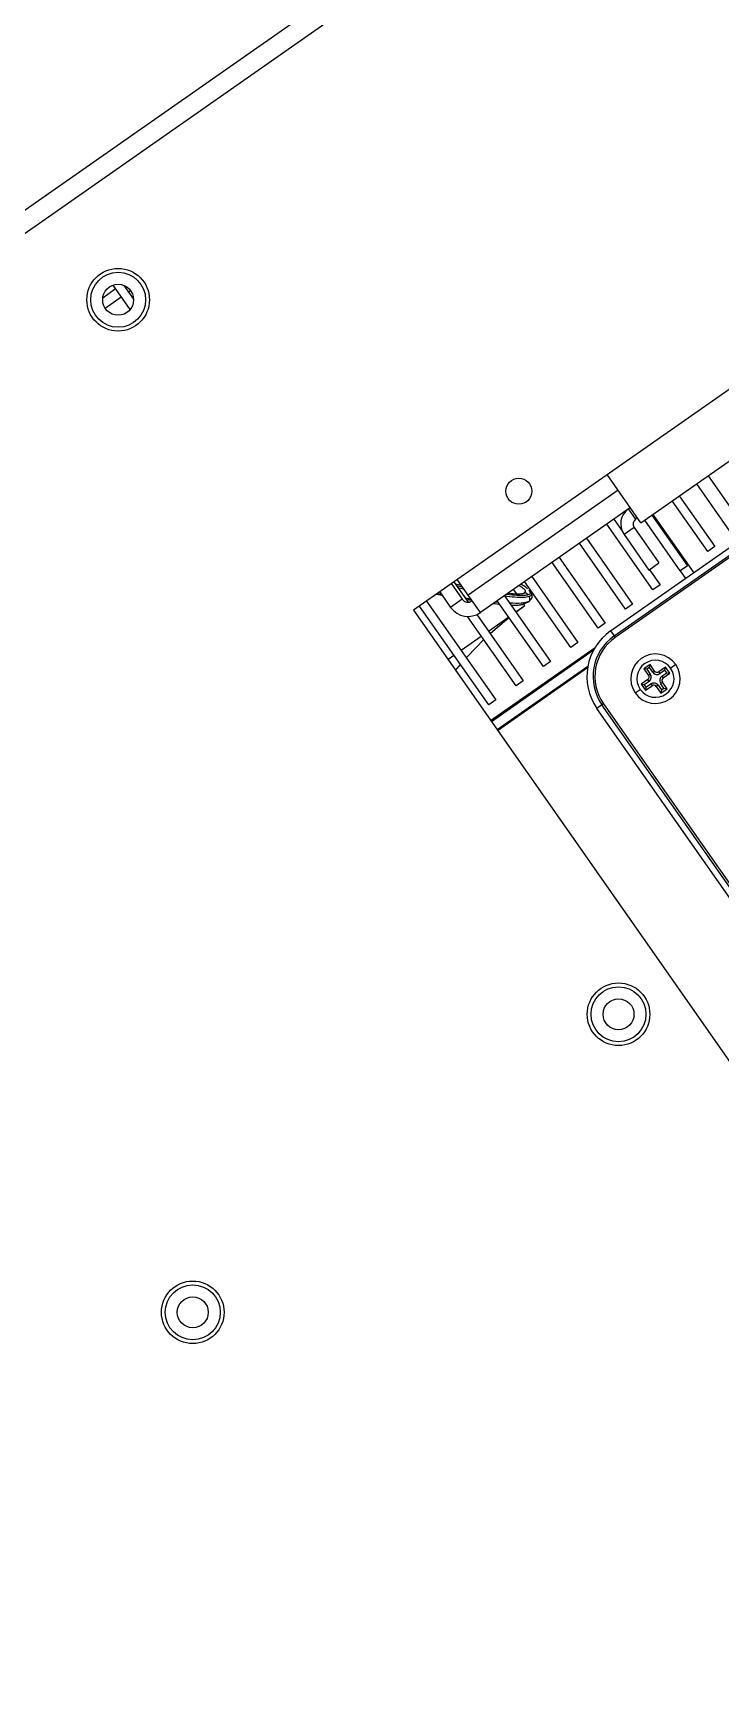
# Model space of a CAD drawing. Header units: millimetres. Extents: x 152904052 to 153933663, y 538271515 to 539240469.
# Drawn here: x 153467181.9 to 153467293, y 538579864.4 to 538580132.3 of the extents above; entities that cross this region are included whole.
import ezdxf

# ---------------------------------------------------------------- set-up
doc = ezdxf.new("R2010")
doc.units = ezdxf.units.MM
doc.layers.add('POWR', color=5, linetype='Continuous')

msp = doc.modelspace()

# ---------------------------------------------------------------- linework, layer by layer
at = {"layer": 'POWR', "color": 7}
for p, q in [((153467520.96, 538580342.07), (153466676.41, 538579750.72)), ((153467522.74, 538580339.53), (153466678.19, 538579748.18)), ((153467572.83, 538580269.74), (153467243.36, 538580039.05)), ((153467280.14, 538580053.21), (153467501.32, 538580208.07)), ((153467193.16, 538580089.59), (153467195.23, 538580091.05)), ((153467193.53, 538580087.9), (153467196.15, 538580089.74)), ((153467197.59, 538580087.69), (153467194.83, 538580091.62)), ((153467196.58, 538580091.57), (153467198.13, 538580089.35)), ((153467197.3, 538580090.54), (153467197.62, 538580090.77)), ((153467275.23, 538580035.73), (153467321.92, 538580068.42)), ((153467275.81, 538580034.91), (153467322.5, 538580067.6)), ((153467322.67, 538580067.36), (153467275.98, 538580034.66)), ((153467280.14, 538580053.21), (153467274.7, 538580060.99)), ((153467291, 538580060.81), (153467297.59, 538580051.39)), ((153467276.45, 538580058.49), (153467252.2, 538580041.51)), ((153467286.33, 538580057.54), (153467292.07, 538580049.35)), ((153467289.11, 538580059.49), (153467295.71, 538580050.07)), ((153467278.42, 538580055.66), (153467254.18, 538580038.69)), ((153467279.28, 538580053.82), (153467278.14, 538580055.46)), ((153467290.92, 538580048.54), (153467285.18, 538580056.73)), ((153467282.07, 538580042.35), (153467274.61, 538580053)), ((153467275.76, 538580053.8), (153467277.04, 538580051.97)), ((153467279.04, 538580052.43), (153467277.4, 538580051.28)), ((153467279.04, 538580052.43), (153467283.05, 538580046.7)), ((153467279.57, 538580054.03), (153467279.28, 538580053.82)), ((153467286.49, 538580045.45), (153467280.76, 538580053.64)), ((153467281.91, 538580054.44), (153467287.64, 538580046.25)), ((153467282.07, 538580054.55), (153467288.67, 538580045.13)), ((153467277.65, 538580039.25), (153467270.19, 538580049.9)), ((153467271.34, 538580050.7), (153467278.79, 538580040.05)), ((153467277.4, 538580051.28), (153467281.42, 538580045.55)), ((153467273.22, 538580036.15), (153467265.77, 538580046.8)), ((153467266.91, 538580047.61), (153467274.37, 538580036.96)), ((153467281.42, 538580045.55), (153467283.05, 538580046.7)), ((153467292.07, 538580049.35), (153467290.92, 538580048.54)), ((153467252.2, 538580041.51), (153467250.45, 538580044.01)), ((153467262.49, 538580044.51), (153467269.95, 538580033.86)), ((153467281.5, 538580045.61), (153467283.22, 538580043.15)), ((153467287.64, 538580046.25), (153467286.49, 538580045.45)), ((153467286.49, 538580045.45), (153467287.36, 538580044.22)), ((153467248.03, 538580041.45), (153467247.05, 538580041.63)), ((153467247.91, 538580041.62), (153467247.21, 538580041.75)), ((153467247.62, 538580042.03), (153467249.37, 538580039.53)), ((153467249.51, 538580043.35), (153467251.26, 538580040.85)), ((153467249.92, 538580043.64), (153467252.21, 538580040.36)), ((153467250.15, 538580043.31), (153467251.07, 538580043.12)), ((153467250.34, 538580043.04), (153467251.26, 538580042.85)), ((153467251.54, 538580042.45), (153467250.63, 538580042.61)), ((153467254.18, 538580038.69), (153467252.2, 538580041.51)), ((153467258.07, 538580041.41), (153467265.52, 538580030.76)), ((153467260.07, 538580041.69), (153467259.54, 538580042.44)), ((153467268.8, 538580033.06), (153467261.34, 538580043.7)), ((153467262.21, 538580042.04), (153467262.02, 538580042.26)), ((153467262.31, 538580041.98), (153467262.08, 538580042.3)), ((153467262.29, 538580041.97), (153467262.35, 538580041.89)), ((153467283.22, 538580043.15), (153467282.07, 538580042.35)), ((153467243.36, 538580039.05), (153467363.81, 538579867.03)), ((153467255.53, 538580023.76), (153467244.35, 538580039.74)), ((153467245.49, 538580040.54), (153467256.68, 538580024.57)), ((153467251.26, 538580040.85), (153467249.37, 538580039.53)), ((153467252.82, 538580040.63), (153467251.92, 538580040.77)), ((153467257.11, 538580040.34), (153467256.59, 538580040.38)), ((153467264.38, 538580029.96), (153467256.92, 538580040.61)), ((153467259.9, 538580038.79), (153467261.38, 538580039.82)), ((153467259.92, 538580038.76), (153467261.38, 538580039.82)), ((153467260.89, 538580039.96), (153467260.97, 538580039.99)), ((153467261.38, 538580039.82), (153467261.18, 538580040.1)), ((153467261.84, 538580040.4), (153467261.45, 538580040.32)), ((153467261.51, 538580040.24), (153467261.85, 538580040.38)), ((153467278.79, 538580040.05), (153467277.65, 538580039.25)), ((153467259.95, 538580026.86), (153467252.11, 538580038.06)), ((153467253.61, 538580038.36), (153467261.1, 538580027.66)), ((153467255.48, 538580035.69), (153467258.76, 538580037.99)), ((153467274.37, 538580036.96), (153467273.22, 538580036.15)), ((153467251.06, 538580032.59), (153467254.33, 538580034.89)), ((153467269.95, 538580033.86), (153467268.8, 538580033.06)), ((153467275.23, 538580035.73), (153467275.81, 538580034.91)), ((153467275.98, 538580034.66), (153467275.81, 538580034.91)), ((153467248.93, 538580031.1), (153467249.91, 538580031.79)), ((153467255.84, 538580021.23), (153467272.72, 538580033.05)), ((153467272.43, 538580032.54), (153467255.98, 538580021.03)), ((153467265.52, 538580030.76), (153467264.38, 538580029.96)), ((153467250.18, 538580029.31), (153467250.97, 538580030.28)), ((153467271.54, 538580029.97), (153467256.9, 538580019.72)), ((153467256.96, 538580019.64), (153467271.52, 538580029.83)), ((153467281.6, 538580030.3), (153467280.61, 538580029.61)), ((153467280.61, 538580029.61), (153467281.36, 538580028.54)), ((153467281.1, 538580029.52), (153467280.61, 538580029.61)), ((153467281.51, 538580029.81), (153467281.1, 538580029.52)), ((153467281.1, 538580029.52), (153467281.65, 538580028.75)), ((153467281.65, 538580028.75), (153467281.36, 538580028.54)), ((153467281.51, 538580029.81), (153467281.6, 538580030.3)), ((153467282.06, 538580029.03), (153467281.51, 538580029.81)), ((153467282.34, 538580029.23), (153467281.6, 538580030.3)), ((153467282.06, 538580029.03), (153467282.34, 538580029.23)), ((153467284.1, 538580029.85), (153467283.04, 538580029.11)), ((153467283.24, 538580028.82), (153467283.04, 538580029.11)), ((153467284.02, 538580029.37), (153467283.24, 538580028.82)), ((153467283.53, 538580028.41), (153467284.3, 538580028.96)), ((153467283.53, 538580028.41), (153467283.73, 538580028.13)), ((153467283.73, 538580028.13), (153467284.79, 538580028.87)), ((153467284.02, 538580029.37), (153467284.1, 538580029.85)), ((153467284.3, 538580028.96), (153467284.02, 538580029.37)), ((153467284.79, 538580028.87), (153467284.1, 538580029.85)), ((153467284.3, 538580028.96), (153467284.79, 538580028.87)), ((153467285.76, 538580030.28), (153467284.94, 538580029.71)), ((153467261.1, 538580027.66), (153467259.95, 538580026.86)), ((153467279.21, 538580025.69), (153467280.03, 538580026.27)), ((153467281.24, 538580027.85), (153467280.17, 538580027.1)), ((153467280.17, 538580027.1), (153467280.86, 538580026.12)), ((153467280.66, 538580027.02), (153467280.17, 538580027.1)), ((153467281.44, 538580027.56), (153467280.66, 538580027.02)), ((153467280.66, 538580027.02), (153467280.95, 538580026.61)), ((153467280.86, 538580026.12), (153467281.93, 538580026.86)), ((153467280.95, 538580026.61), (153467280.86, 538580026.12)), ((153467280.95, 538580026.61), (153467281.72, 538580027.15)), ((153467281.44, 538580027.56), (153467281.24, 538580027.85)), ((153467281.72, 538580027.15), (153467281.93, 538580026.86)), ((153467282.91, 538580026.94), (153467282.62, 538580026.74)), ((153467282.62, 538580026.74), (153467283.37, 538580025.68)), ((153467282.91, 538580026.94), (153467283.45, 538580026.17)), ((153467283.32, 538580027.23), (153467283.61, 538580027.43)), ((153467283.86, 538580026.45), (153467283.32, 538580027.23)), ((153467283.37, 538580025.68), (153467284.35, 538580026.36)), ((153467283.45, 538580026.17), (153467283.37, 538580025.68)), ((153467283.45, 538580026.17), (153467283.86, 538580026.45)), ((153467284.35, 538580026.36), (153467283.61, 538580027.43)), ((153467283.86, 538580026.45), (153467284.35, 538580026.36)), ((153467256.68, 538580024.57), (153467255.53, 538580023.76)), ((153467273.84, 538580023.77), (153467273.02, 538580023.19)), ((153467305.72, 538579976.5), (153467273.02, 538580023.19)), ((153467274.09, 538580023.94), (153467273.84, 538580023.77)), ((153467304.81, 538579979.53), (153467273.84, 538580023.77)), ((153467274.09, 538580023.94), (153467304.31, 538579980.78))]:
    msp.add_line(p, q, dxfattribs=at)
at = {"layer": 'POWR', "color": 7, "flags": 128}
for points in [[(153467255.76, 538580035.3), (153467258.07, 538580037.31), (153467258.81, 538580037.91)], [(153467251.91, 538580031.37), (153467252.09, 538580031.57), (153467254.73, 538580034.32)]]:
    msp.add_lwpolyline(points, dxfattribs=at)
at = {"layer": 'POWR', "color": 7}
for centre, radius in [((153467195.64, 538580089.25), 5.06), ((153467195.64, 538580089.25), 4.44), ((153467195.64, 538580089.25), 2.5), ((153467260.4, 538580058.3), 2.1), ((153467276.51, 538579973.75), 5.06), ((153467276.51, 538579973.75), 4.44), ((153467276.51, 538579973.75), 2.5), ((153467207.7, 538579925.57), 5.06), ((153467207.7, 538579925.57), 4.44), ((153467207.7, 538579925.57), 2.5)]:
    msp.add_circle(centre, radius, dxfattribs=at)
for centre, radius, start, end in [((153467279.86, 538580053.01), 3, 125, 215), ((153467279.86, 538580053.01), 1, 125, 215), ((153467252.2, 538580041.51), 3.45, 215, 305), ((153467252.2, 538580041.51), 1.15, 215, 305), ((153467280.39, 538580028.36), 9, 125, 215), ((153467280.39, 538580028.36), 8, 125, 215), ((153467280.39, 538580028.36), 7.7, 125, 215), ((153467282.48, 538580027.99), 4, 35, 215), ((153467282.48, 538580027.99), 3, 35, 215), ((153467282.48, 538580027.99), 4, 215, 35), ((153467282.48, 538580027.99), 3, 215, 35), ((153467280.95, 538580028.26), 0.5, 305, 35), ((153467280.95, 538580028.26), 0.851, 305, 35), ((153467282.75, 538580029.52), 0.851, 215, 305), ((153467282.75, 538580029.52), 0.5, 215, 305), ((153467284.02, 538580027.72), 0.851, 125, 215), ((153467284.02, 538580027.72), 0.5, 125, 215), ((153467282.21, 538580026.45), 0.851, 35, 125), ((153467282.21, 538580026.45), 0.5, 35, 125)]:
    msp.add_arc(centre, radius, start, end, dxfattribs=at)
for points, knots in [([(153467262.07, 538580041.27), (153467261.8, 538580041.21), (153467261.26, 538580041.08), (153467259.91, 538580041.12), (153467258.67, 538580041.28), (153467258.11, 538580041.35)], [0, 0, 0, 0, 0.364043, 0.717268, 1, 1, 1, 1]), ([(153467258.44, 538580041.67), (153467259.02, 538580041.6), (153467260.12, 538580041.48), (153467261.22, 538580041.46), (153467261.64, 538580041.54), (153467261.86, 538580041.58)], [0, 0, 0, 0, 0.364792, 0.685803, 1, 1, 1, 1]), ([(153467258.67, 538580041.83), (153467258.82, 538580041.82), (153467259.58, 538580041.72), (153467260.5, 538580041.69), (153467260.97, 538580041.77), (153467261.21, 538580041.81)], [0, 0, 0, 0, 0.109893, 0.555041, 1, 1, 1, 1]), ([(153467261.21, 538580041.81), (153467261.34, 538580041.89), (153467261.6, 538580042.05), (153467261.31, 538580042.48), (153467260.7, 538580042.88), (153467260.42, 538580043.06)], [0, 0, 0, 0, 0.350358, 0.700607, 1, 1, 1, 1]), ([(153467261.79, 538580042.52), (153467261.75, 538580042.59), (153467261.62, 538580042.78), (153467261.08, 538580043.09), (153467260.74, 538580043.28)], [0, 0, 0, 0, 0.366155, 1, 1, 1, 1]), ([(153467261.86, 538580041.58), (153467261.84, 538580041.6), (153467261.8, 538580041.64), (153467261.74, 538580041.71), (153467261.67, 538580041.76), (153467261.55, 538580041.82), (153467261.38, 538580041.86), (153467261.27, 538580041.83), (153467261.21, 538580041.81)], [0, 0, 0, 0, 0.074634, 0.157138, 0.252709, 0.362005, 0.636338, 1, 1, 1, 1]), ([(153467261.33, 538580041.86), (153467261.33, 538580041.86), (153467261.32, 538580041.85), (153467261.31, 538580041.84), (153467261.3, 538580041.84)], [0, 0, 0, 0, 0.644353, 1, 1, 1, 1]), ([(153467261.86, 538580041.58), (153467262.15, 538580041.67), (153467262.46, 538580041.76), (153467262.22, 538580042.02), (153467262.21, 538580042.04)], [0, 0, 0, 0, 0.939495, 1, 1, 1, 1]), ([(153467262.35, 538580041.89), (153467262.37, 538580041.86), (153467262.51, 538580041.69), (153467262.47, 538580041.47), (153467262.2, 538580041.34), (153467262.07, 538580041.27)], [0, 0, 0, 0, 0.084869, 0.533721, 1, 1, 1, 1]), ([(153467262.09, 538580040.53), (153467262.3, 538580040.74), (153467262.74, 538580041.21), (153467262.47, 538580041.7), (153467262.32, 538580041.96)], [0, 0, 0, 0, 0.46653, 1, 1, 1, 1]), ([(153467252.66, 538580040.85), (153467252.55, 538580040.87), (153467252.29, 538580040.9), (153467251.96, 538580040.95), (153467251.77, 538580040.99)], [0, 0, 0, 0, 0.425061, 1, 1, 1, 1]), ([(153467257.35, 538580039.99), (153467257.02, 538580040.02), (153467256.69, 538580040.05), (153467256.24, 538580040.12), (153467256.22, 538580040.12)], [0, 0, 0, 0, 0.969756, 1, 1, 1, 1]), ([(153467261.45, 538580040.32), (153467261.25, 538580040.27), (153467260.75, 538580040.14), (153467259.61, 538580040.18), (153467258.91, 538580040.2)], [0, 0, 0, 0, 0.398241, 1, 1, 1, 1]), ([(153467260.87, 538580039.97), (153467260.7, 538580039.92), (153467260.35, 538580039.84), (153467259.72, 538580039.81), (153467259.22, 538580039.85), (153467259.16, 538580039.85)], [0, 0, 0, 0, 0.470727, 0.942582, 1, 1, 1, 1]), ([(153467260.87, 538580039.97), (153467260.87, 538580039.97), (153467260.9, 538580039.98), (153467261.07, 538580040.06), (153467261.28, 538580040.15), (153467261.47, 538580040.23), (153467261.51, 538580040.24)], [0, 0, 0, 0, 0.012424, 0.10646, 0.815563, 1, 1, 1, 1]), ([(153467261.91, 538580040.41), (153467261.96, 538580040.43), (153467262.01, 538580040.46), (153467262.06, 538580040.51), (153467262.09, 538580040.54), (153467262.16, 538580040.63), (153467262.2, 538580040.78), (153467262.2, 538580040.96), (153467262.17, 538580041.07), (153467262.13, 538580041.18), (153467262.09, 538580041.24), (153467262.07, 538580041.27)], [0, 0, 0, 0, 0.21264, 0.230748, 0.266356, 0.391268, 0.667088, 0.773862, 0.86234, 0.934477, 1, 1, 1, 1]), ([(153467262.12, 538580040.54), (153467262.11, 538580040.54), (153467262.09, 538580040.51), (153467262.03, 538580040.47), (153467261.96, 538580040.43), (153467261.93, 538580040.42), (153467261.92, 538580040.41), (153467261.91, 538580040.41), (153467261.91, 538580040.41)], [0, 0, 0, 0, 0.0993093, 0.5723438, 0.8725785, 0.9578941, 0.9843485, 1, 1, 1, 1])]:
    msp.add_open_spline(points, degree=3, knots=knots, dxfattribs=at)

doc.saveas('drawing.dxf')
